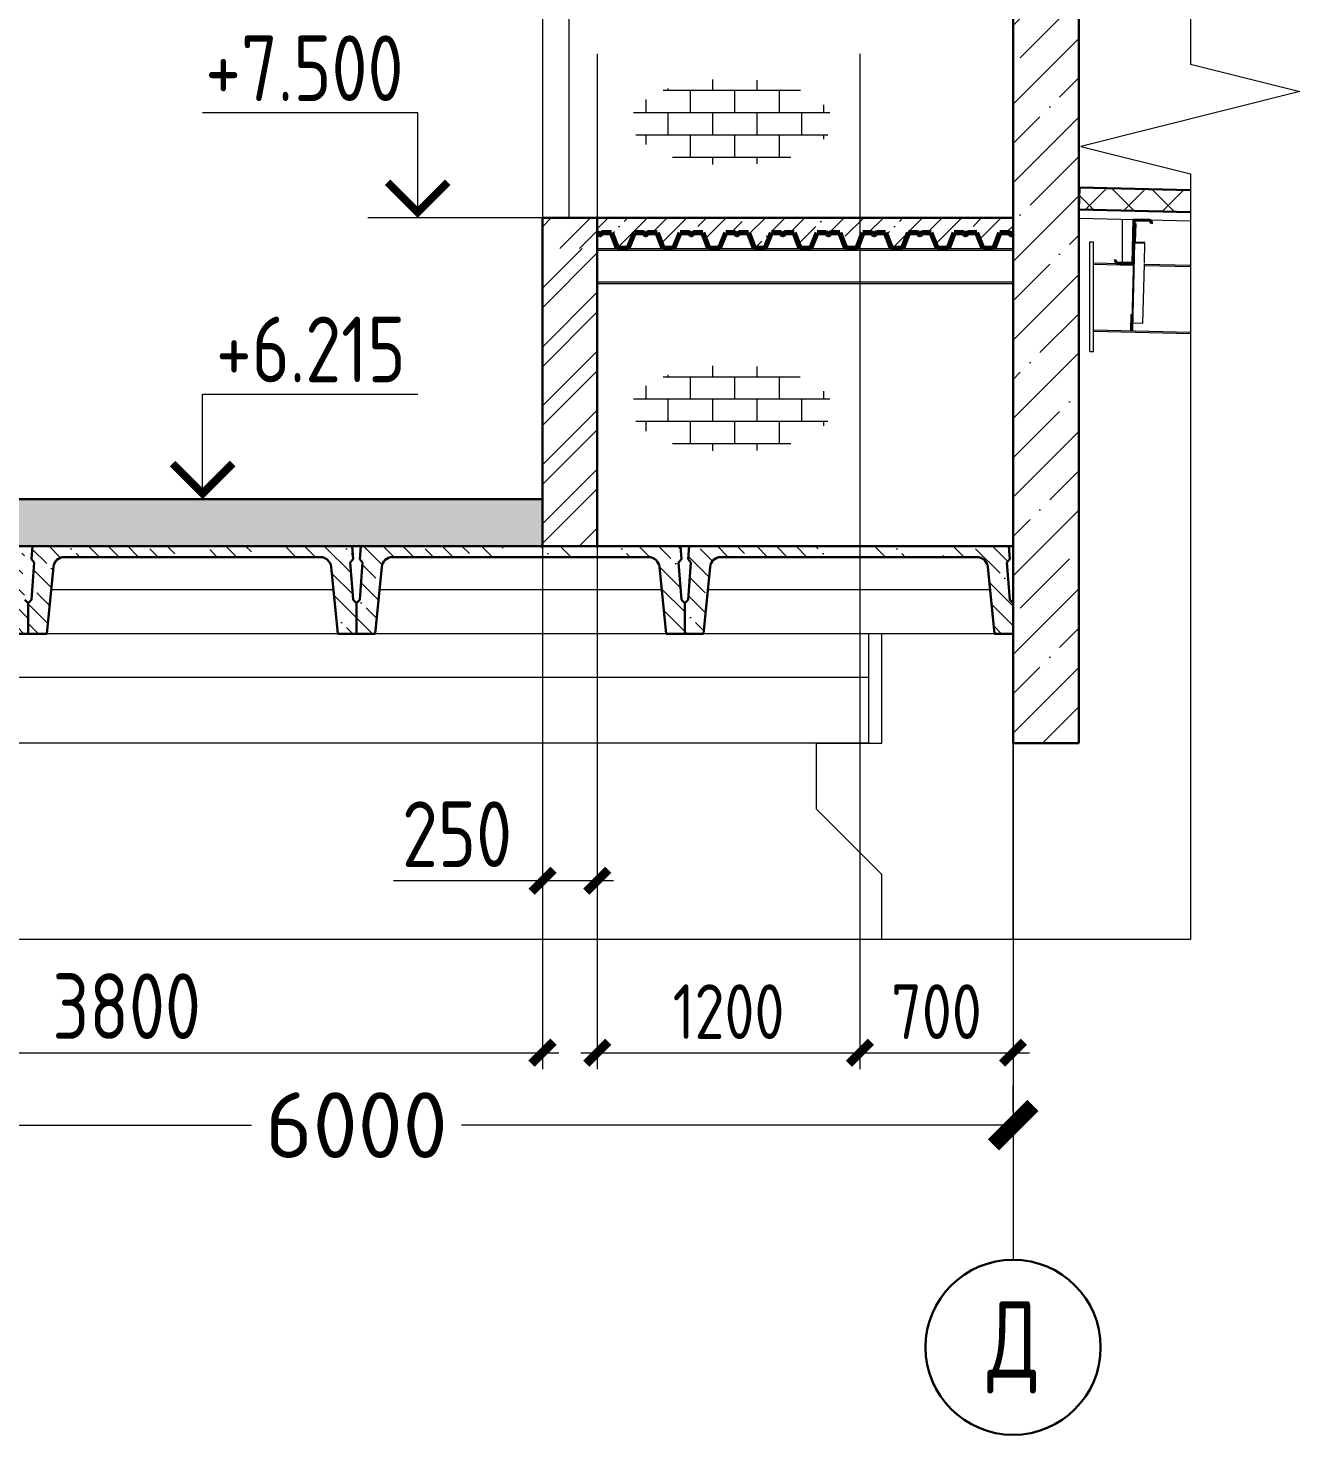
# Model space of a CAD drawing. Extents: x -965262 to 1142518, y -357520 to 71675.
# Drawn here: x 921910 to 927720, y -209621 to -203194 of the extents above; entities that cross this region are included whole.
import ezdxf

# ---------------------------------------------------------------- set-up
doc = ezdxf.new("R2010")
doc.units = 0
doc.header["$LTSCALE"] = 10
doc.linetypes.add('DOTE', pattern=[2.42, 2, -0.2, 0.02, -0.2])
doc.layers.get('0').update_dxf_attribs({"linetype": 'CONTINUOUS', "lineweight": 30})
doc.layers.get('Defpoints').update_dxf_attribs({"linetype": 'CONTINUOUS'})
doc.layers.add('DOTE', color=7, linetype='DOTE', lineweight=9)
doc.styles.add('GOST 2.304', font='isocpeur.ttf', dxfattribs={"width": 0.75, "height": 250})
doc.styles.get("Standard").update_dxf_attribs({"font": 'isocpeur.ttf', "height": 300})
doc.styles.add('ГОСТ 2м', font='isocpeur.ttf', dxfattribs={"width": 0.8, "height": 250})
doc.dimstyles.get("Standard").update_dxf_attribs({"dimscale": 100, "dimtxt": 300, "dimasz": 1.8, "dimexe": 1.8, "dimexo": 0.625, "dimgap": 0.9, "dimtad": 0, "dimdec": 0, "dimzin": 0, "dimdsep": 46, "dimtxsty": 'Standard', "dimblk": 'ARCHTICK', "dimcen": 0.9, "dimclrd": 256, "dimclre": 256, "dimclrt": 256, "dimadec": 0, "dimazin": 0, "dimtfac": 1, "dimtdec": 0, "dimtofl": 0, "dimtmove": 0, "dimatfit": 3, "dimfxl": 1, "dimtolj": 1, "dimtzin": 0, "dimlwd": 15, "dimlwe": 15, "dimarcsym": 0})
doc.dimstyles.new('ГОСТ 2м', dxfattribs={"dimtxt": 250, "dimasz": 100, "dimexe": 75, "dimexo": 150, "dimgap": 62.5, "dimtad": 1, "dimdec": 0, "dimtxsty": 'ГОСТ 2м', "dimblk": 'ARCHTICK', "dimcen": 150, "dimdle": 75, "dimclrd": 256, "dimclre": 256, "dimclrt": 256, "dimadec": 0, "dimazin": 0, "dimtfac": 1, "dimtdec": 0, "dimtmove": 0, "dimatfit": 3, "dimldrblk": 'OBLIQUE', "dimfxl": 1, "dimlwd": 15, "dimlwe": 15, "dimarcsym": 0})

# ---------------------------------------------------------------- blocks, each defined once
blk = doc.blocks.new('y')
at = {"lineweight": 15}
h = blk.add_hatch(dxfattribs=at)
h.set_pattern_fill('ANSI35', color=256, scale=20, angle=90, style=0)
h.set_pattern_definition([(135, (-71939.62, 175751.51), (-89.80256, -89.80256), []), (135, (-71939.62, 175841.31), (-89.80256, -89.80256), [158.75, -31.75, 0, -31.75])])
edge = h.paths.add_edge_path()
edge.add_ellipse((16945.9, 173767.8), major_axis=(35.4, 35.4), ratio=1, start_angle=45, end_angle=129.28941)
edge.add_line((16896.2, 173772.8), (16865.7, 173467.8))
edge.add_line((16865.7, 173467.8), (16780.7, 173467.8))
edge.add_line((16780.7, 173467.8), (16780.7, 173607.8))
edge.add_line((16780.7, 173607.8), (16795.8, 173622.8))
edge.add_line((16795.8, 173622.8), (16808.9, 173792.8))
edge.add_line((16808.9, 173792.8), (16796.1, 173807.8))
edge.add_line((16796.1, 173807.8), (16800.7, 173867.8))
edge.add_line((16800.7, 173867.8), (18260.7, 173867.8))
edge.add_line((18260.7, 173867.8), (18265.3, 173807.8))
edge.add_line((18265.3, 173807.8), (18252.4, 173792.8))
edge.add_line((18252.4, 173792.8), (18265.5, 173622.8))
edge.add_line((18265.5, 173622.8), (18280.7, 173607.8))
edge.add_line((18280.7, 173607.8), (18280.7, 173467.8))
edge.add_line((18280.7, 173467.8), (18195.7, 173467.8))
edge.add_line((18195.7, 173467.8), (18165.2, 173772.8))
edge.add_ellipse((18115.4, 173767.8), major_axis=(-35.4, 35.4), ratio=1, start_angle=230.71059, end_angle=315)
edge.add_line((18115.4, 173817.8), (16945.9, 173817.8))
h.paths.add_polyline_path([(17610.7, 173817.8), (17450.7, 173817.8), (17450.7, 173867.8), (17610.7, 173867.8)], flags=17)
h.paths.add_polyline_path([(17960.7, 173817.8), (17800.7, 173817.8), (17800.7, 173867.8), (17960.7, 173867.8)], flags=17)
for p, q in [((16800.7, 173867.8), (16796.1, 173807.8)), ((18260.7, 173867.8), (16800.7, 173867.8)), ((18260.7, 173867.8), (18265.3, 173807.8)), ((16808.9, 173792.8), (16796.1, 173807.8)), ((18115.4, 173817.8), (16945.9, 173817.8)), ((18252.4, 173792.8), (18265.3, 173807.8)), ((16808.9, 173792.8), (16795.8, 173622.8)), ((16896.2, 173772.8), (16865.7, 173467.8)), ((18165.2, 173772.8), (18195.7, 173467.8)), ((18252.4, 173792.8), (18265.5, 173622.8)), ((16780.7, 173607.8), (16795.8, 173622.8)), ((16780.7, 173607.8), (16780.7, 173467.8)), ((18280.7, 173607.8), (18265.5, 173622.8)), ((18280.7, 173607.8), (18280.7, 173467.8)), ((18280.7, 173607.8), (18280.7, 173467.8)), ((16780.7, 173467.8), (16865.7, 173467.8)), ((18280.7, 173467.8), (18195.7, 173467.8))]:
    blk.add_line(p, q)
for p, q in [((18175.7, 173667.8), (16885.7, 173667.8)), ((18195.7, 173467.8), (16865.7, 173467.8))]:
    blk.add_line(p, q, dxfattribs=at)
for centre, start, end in [((16945.9, 173767.8), 90, 174.28941), ((18115.4, 173767.8), 5.71059, 90)]:
    blk.add_arc(centre, 50, start, end)
blk = doc.blocks.new('_ArchTick')
at = {"color": 0, "linetype": 'ByBlock', "lineweight": 0, "const_width": 0.4}
blk.add_lwpolyline([(-0.5, -0.5), (0.5, 0.5)], dxfattribs=at)
blk = doc.blocks.new('*D2218')
at = {"lineweight": 15, "transparency": 16777216}
for p, q in [((920410.2, -208143.4), (920410.2, -208025.9)), ((926410.2, -208143.4), (926410.2, -208025.9)), ((920410.2, -208205.9), (922930.2, -208205.9)), ((926410.2, -208205.9), (923890.2, -208205.9))]:
    blk.add_line(p, q, dxfattribs=at)
at = {"layer": 'Defpoints', "color": 0, "lineweight": 15, "transparency": 16777216}
for p in [(920410.2, -208205.9, 1451.3), (926410.2, -208205.9), (926410.2, -208205.9)]:
    blk.add_point(p, dxfattribs=at)
at = {"lineweight": 15, "transparency": 16777216, "xscale": 180, "yscale": 180, "zscale": 180, "rotation": 180}
blk.add_blockref('_ArchTick', (920410.2, -208205.9), dxfattribs=at)
at = {"lineweight": 15, "transparency": 16777216, "xscale": 180, "yscale": 180, "zscale": 180}
blk.add_blockref('_ArchTick', (926410.2, -208205.9), dxfattribs=at)
at = {"lineweight": 15, "transparency": 16777216, "insert": (923410.2, -208205.9), "char_height": 300, "attachment_point": 5}
blk.add_mtext('\\A1;6000', dxfattribs=at)
blk = doc.blocks.new('*D2231')
at = {"lineweight": 15, "transparency": 16777216}
for p, q in [((920460.2, -204595.9), (920460.2, -207950)), ((924260.2, -205495.9), (924260.2, -207950)), ((920385.2, -207875), (924335.2, -207875))]:
    blk.add_line(p, q, dxfattribs=at)
at = {"layer": 'Defpoints', "color": 0, "lineweight": 15, "transparency": 16777216}
for p in [(920460.2, -204445.9), (924260.2, -205345.9), (924260.2, -207875)]:
    blk.add_point(p, dxfattribs=at)
at = {"lineweight": 15, "transparency": 16777216, "xscale": 100, "yscale": 100, "zscale": 100, "rotation": 180}
blk.add_blockref('_ArchTick', (920460.2, -207875), dxfattribs=at)
at = {"lineweight": 15, "transparency": 16777216, "xscale": 100, "yscale": 100, "zscale": 100}
blk.add_blockref('_ArchTick', (924260.2, -207875), dxfattribs=at)
at = {"lineweight": 15, "transparency": 16777216, "insert": (922360.2, -207662.5), "char_height": 250, "attachment_point": 5, "style": 'ГОСТ 2м'}
blk.add_mtext('{\\H1.2x;3800}', dxfattribs=at)
blk = doc.blocks.new('_Oblique')
at = {"color": 0, "linetype": 'ByBlock', "lineweight": -2}
blk.add_line((-0.5, -0.5), (0.5, 0.5), dxfattribs=at)
blk = doc.blocks.new('*D2232')
at = {"lineweight": 15, "transparency": 16777216}
for p, q in [((924260.2, -205710.9), (924260.2, -207164.2)), ((924510.2, -205710.9), (924510.2, -207164.2)), ((924260.2, -207089.2), (923579.2, -207089.2)), ((924585.2, -207089.2), (924260.2, -207089.2))]:
    blk.add_line(p, q, dxfattribs=at)
at = {"layer": 'Defpoints', "color": 0, "lineweight": 15, "transparency": 16777216}
for p in [(924260.2, -205560.9), (924510.2, -205560.9), (924260.2, -207089.2)]:
    blk.add_point(p, dxfattribs=at)
at = {"lineweight": 15, "transparency": 16777216, "xscale": 100, "yscale": 100, "zscale": 100, "rotation": 180}
blk.add_blockref('_ArchTick', (924260.2, -207089.2), dxfattribs=at)
at = {"lineweight": 15, "transparency": 16777216, "xscale": 100, "yscale": 100, "zscale": 100}
blk.add_blockref('_ArchTick', (924510.2, -207089.2), dxfattribs=at)
at = {"lineweight": 15, "transparency": 16777216, "insert": (923869.7, -206876.7), "char_height": 250, "attachment_point": 5, "style": 'ГОСТ 2м'}
blk.add_mtext('{\\H1.2x;250}', dxfattribs=at)
blk = doc.blocks.new('*D2235')
at = {"lineweight": 15, "transparency": 16777216}
for p, q in [((924510.2, -203310.9), (924510.2, -207950)), ((925710.2, -203310.9), (925710.2, -207950)), ((924435.2, -207875), (925785.2, -207875))]:
    blk.add_line(p, q, dxfattribs=at)
at = {"layer": 'Defpoints', "color": 0, "lineweight": 15, "transparency": 16777216}
for p in [(924510.2, -203160.9), (925710.2, -203160.9), (925710.2, -207875)]:
    blk.add_point(p, dxfattribs=at)
at = {"lineweight": 15, "transparency": 16777216, "xscale": 100, "yscale": 100, "zscale": 100, "rotation": 180}
blk.add_blockref('_ArchTick', (924510.2, -207875), dxfattribs=at)
at = {"lineweight": 15, "transparency": 16777216, "xscale": 100, "yscale": 100, "zscale": 100}
blk.add_blockref('_ArchTick', (925710.2, -207875), dxfattribs=at)
at = {"lineweight": 15, "transparency": 16777216, "insert": (925110.2, -207687.5), "char_height": 250, "attachment_point": 5, "style": 'ГОСТ 2м'}
blk.add_mtext('1200', dxfattribs=at)
blk = doc.blocks.new('*D2236')
at = {"lineweight": 15, "transparency": 16777216}
for p, q in [((925710.2, -203310.9), (925710.2, -207950)), ((926410.2, -203310.9), (926410.2, -207950)), ((925635.2, -207875), (926485.2, -207875))]:
    blk.add_line(p, q, dxfattribs=at)
at = {"layer": 'Defpoints', "color": 0, "lineweight": 15, "transparency": 16777216}
for p in [(925710.2, -203160.9), (926410.2, -203160.9), (926410.2, -207875)]:
    blk.add_point(p, dxfattribs=at)
at = {"lineweight": 15, "transparency": 16777216, "xscale": 100, "yscale": 100, "zscale": 100, "rotation": 180}
blk.add_blockref('_ArchTick', (925710.2, -207875), dxfattribs=at)
at = {"lineweight": 15, "transparency": 16777216, "xscale": 100, "yscale": 100, "zscale": 100}
blk.add_blockref('_ArchTick', (926410.2, -207875), dxfattribs=at)
at = {"lineweight": 15, "transparency": 16777216, "insert": (926060.2, -207687.5), "char_height": 250, "attachment_point": 5, "style": 'ГОСТ 2м'}
blk.add_mtext('700', dxfattribs=at)

msp = doc.modelspace()

# ---------------------------------------------------------------- hatches: boundary and pattern name
at = {"lineweight": 15}
h = msp.add_hatch(dxfattribs=at)
h.set_pattern_fill('ANSI35', scale=40)
h.set_pattern_definition([(45, (926577.33, -203014.97), (-179.605, 179.605), []), (45, (926756.94, -203014.97), (-179.605, 179.605), [317.5, -63.5, 0, -63.5])])
h.paths.add_polyline_path([(926710.2, -201640.9), (926410.2, -201640.9), (926410.2, -204660.9), (926710.2, -204660.9)])
h.paths.add_polyline_path([(926410.2, -199860.9), (926710.2, -199860.9, 0.333333)])
h.paths.add_polyline_path([(926410.2, -199860.9), (926710.2, -199860.9, 0.333333)])
h.paths.add_polyline_path([(926410.2, -201640.9), (926710.2, -201640.9), (926710.2, -199860.9), (926410.2, -199860.9)])
h.paths.add_polyline_path([(926410.2, -206460.9), (926710.2, -206460.9), (926710.2, -204660.9), (926410.2, -204660.9)])
h = msp.add_hatch(dxfattribs=at)
h.set_pattern_fill('ANSI32', color=1, scale=20)
h.set_pattern_definition([(45, (924440.94, -204100.12), (-134.704, 134.704), []), (45, (924530.74, -204100.12), (-134.704, 134.704), [])])
h.paths.add_polyline_path([(924510.2, -204060.9), (924380.2, -204060.9), (924380.2, -204200.9), (924510.2, -204200.9)])
h.paths.add_polyline_path([(924380.2, -203160.9), (924260.2, -203160.9), (924260.2, -204060.9), (924380.2, -204060.9)], flags=17)
h.paths.add_polyline_path([(924380.2, -200810.9), (924260.2, -200810.9), (924260.2, -201860.9), (924380.2, -201860.9)])
h.paths.add_polyline_path([(924380.2, -203160.9), (924260.2, -203160.9), (924260.2, -204200.9), (924380.2, -204200.9)])
h = msp.add_hatch(dxfattribs=at)
h.set_pattern_fill('AR-B816', color=1, scale=0.5)
h.set_pattern_definition([(0, (921989.93, -204697.19), (0, 101.6), []), (90, (921989.93, -204697.19), (-101.6, 101.6), [101.6, -101.6])])
edge = h.paths.add_edge_path()
edge.add_ellipse((925124.8, -203622.6), major_axis=(-459.1, 0), ratio=0.431392, start_angle=0, end_angle=360)
h = msp.add_hatch(dxfattribs=at)
h.set_pattern_fill('ANSI37', scale=40)
h.set_pattern_definition([(45, (885629.51, -374628.64), (-89.80256, 89.80256), []), (135, (885629.51, -374628.64), (-89.80256, -89.80256), [])])
h.paths.add_polyline_path([(926713.7, -203921.8), (926711.2, -204021.8), (927220.5, -204034.5), (927220.5, -203934.5)])
h = msp.add_hatch(dxfattribs=at)
h.set_pattern_fill('ANSI35', color=256, scale=20)
h.set_pattern_definition([(45, (511878.28, -222329.96), (-89.80256, 89.80256), []), (45, (511968.08, -222329.96), (-89.80256, 89.80256), [158.75, -31.75, 0, -31.75])])
h.paths.add_polyline_path([(926410.2, -204060.9), (924510.2, -204060.9), (924510.2, -204129.6), (924513.1, -204129.6, -0.216364), (924516.4, -204131.1), (924517.5, -204134.4, 0.538865), (924528.7, -204134.4), (924529.8, -204131.1, -0.216364), (924533.1, -204129.6), (924574.9, -204129.6), (924603, -204200.9), (924652, -204200.9), (924680.1, -204129.6), (924721.8, -204129.6, -0.216364), (924725.2, -204131.1), (924726.3, -204134.4, 0.538865), (924737.4, -204134.4), (924738.5, -204131.1, -0.216364), (924741.9, -204129.6), (924783.6, -204129.6), (924811.7, -204200.9), (924860.7, -204200.9), (924888.8, -204129.6), (924930.6, -204129.6, -0.216364), (924933.9, -204131.1), (924935, -204134.4, 0.538865), (924946.2, -204134.4), (924947.2, -204131.1, -0.216364), (924950.6, -204129.6), (924992.3, -204129.6), (925020.5, -204200.9), (925069.4, -204200.9), (925097.6, -204129.6), (925139.3, -204129.6, -0.216364), (925142.7, -204131.1), (925143.7, -204134.4, 0.538865), (925154.9, -204134.4), (925156, -204131.1, -0.216364), (925159.3, -204129.6), (925201.1, -204129.6), (925229.2, -204200.9), (925278.2, -204200.9), (925306.3, -204129.6), (925348, -204129.6, -0.216364), (925351.4, -204131.1), (925352.5, -204134.4, 0.538865), (925363.6, -204134.4), (925364.7, -204131.1, -0.216364), (925368.1, -204129.6), (925409.8, -204129.6), (925437.9, -204200.9), (925486.9, -204200.9), (925515, -204129.6), (925556.8, -204129.6, -0.216364), (925560.1, -204131.1), (925561.2, -204134.4, 0.538865), (925572.4, -204134.4), (925573.5, -204131.1, -0.216364), (925576.8, -204129.6), (925618.6, -204129.6), (925646.7, -204200.9), (925695.7, -204200.9), (925723.8, -204129.6), (925765.5, -204129.6, -0.216364), (925768.9, -204131.1), (925770, -204134.4, 0.538865), (925781.1, -204134.4), (925782.2, -204131.1, -0.216364), (925785.6, -204129.6), (925827.3, -204129.6), (925855.4, -204200.9), (925904.4, -204200.9), (925932.5, -204129.6), (925974.3, -204129.6, -0.216364), (925977.6, -204131.1), (925978.7, -204134.4, 0.538865), (925989.9, -204134.4), (925990.9, -204131.1, -0.216364), (925994.3, -204129.6), (926036, -204129.6), (926064.2, -204200.9), (926113.1, -204200.9), (926141.3, -204129.6), (926183, -204129.6, -0.216364), (926186.4, -204131.1), (926187.4, -204134.4, 0.538865), (926198.6, -204134.4), (926199.7, -204131.1, -0.216364), (926203, -204129.6), (926244.8, -204129.6), (926272.9, -204200.9), (926321.9, -204200.9), (926350, -204129.6), (926391.7, -204129.6, -0.216364), (926395.1, -204131.1), (926396.2, -204134.4, 0.538865), (926407.3, -204134.4), (926408.4, -204131.1, -0.121852), (926410.2, -204129.9)])
h = msp.add_hatch(dxfattribs=at)
h.set_pattern_fill('ANSI32', color=1, scale=20)
h.set_pattern_definition([(45, (924354.65, -204286.95), (-134.704, 134.704), []), (45, (924444.45, -204286.95), (-134.704, 134.704), [])])
h.paths.add_polyline_path([(924510.2, -204200.9), (924260.2, -204200.9), (924260.2, -204370.9), (924510.2, -204370.9)])
h.paths.add_polyline_path([(924510.2, -204370.9), (924260.2, -204370.9), (924260.2, -205560.9), (924510.2, -205560.9)])
h = msp.add_hatch(dxfattribs=at)
h.set_pattern_fill('AR-B816', color=1, scale=0.5)
h.set_pattern_definition([(0, (921989.93, -206005.85), (0, 101.6), []), (90, (921989.93, -206005.85), (-101.6, 101.6), [101.6, -101.6])])
edge = h.paths.add_edge_path()
edge.add_ellipse((925124.8, -204931.3), major_axis=(-459.1, 0), ratio=0.431392, start_angle=0, end_angle=360)
h = msp.add_hatch(dxfattribs=at)
h.set_pattern_fill('ANSI35', scale=40, angle=90)
h.set_pattern_definition([(135, (908554.22, -205438.88), (-179.605, -179.605), []), (135, (908554.22, -205259.28), (-179.605, -179.605), [317.5, -63.5, 0, -63.5])])
h.paths.add_polyline_path([(908630.2, -205345.9), (908510.2, -205345.9), (908510.2, -205560.9), (908630.2, -205560.9)])
h.paths.add_polyline_path([(912620.2, -205345.9), (912500.2, -205345.9), (912500.2, -205560.9), (912620.2, -205560.9)])
h.paths.add_polyline_path([(926410.2, -205345.9), (924380.2, -205345.9), (924380.2, -205560.9), (926410.2, -205560.9)], flags=17)
h.paths.add_polyline_path([(924380.2, -205345.9), (924260.2, -205345.9), (924260.2, -205560.9), (924380.2, -205560.9)], flags=16)
h.paths.add_polyline_path([(902410.2, -205345.9), (902410.2, -205560.9), (926410.2, -205560.9), (926410.2, -205345.9)])
at = {"lineweight": 0}
h = msp.add_hatch(dxfattribs=at)
h.set_pattern_fill('ANSI35', scale=20, angle=90, style=0)
h.set_pattern_definition([(135, (903629.51, -379428.64), (-89.80256, -89.80256), []), (135, (903629.51, -379338.84), (-89.80256, -89.80256), [158.75, -31.75, 0, -31.75])])
edge = h.paths.add_edge_path()
edge.add_ellipse((920575.4, -205660.9), major_axis=(35.4, 35.4), ratio=1, start_angle=45, end_angle=129.28941)
edge.add_line((920525.7, -205655.9), (920495.2, -205960.9))
edge.add_line((920495.2, -205960.9), (920410.2, -205960.9))
edge.add_line((920410.2, -205960.9), (920410.2, -205820.9))
edge.add_line((920410.2, -205820.9), (920425.3, -205805.9))
edge.add_line((920425.3, -205805.9), (920438.4, -205635.9))
edge.add_line((920438.4, -205635.9), (920425.6, -205620.9))
edge.add_line((920425.6, -205620.9), (920430.2, -205560.9))
edge.add_line((920430.2, -205560.9), (921890.2, -205560.9))
edge.add_line((921890.2, -205560.9), (921894.8, -205620.9))
edge.add_line((921894.8, -205620.9), (921881.9, -205635.9))
edge.add_line((921881.9, -205635.9), (921895, -205805.9))
edge.add_line((921895, -205805.9), (921910.2, -205820.9))
edge.add_line((921910.2, -205820.9), (921910.2, -205960.9))
edge.add_line((921910.2, -205960.9), (921825.2, -205960.9))
edge.add_line((921825.2, -205960.9), (921794.7, -205655.9))
edge.add_ellipse((921744.9, -205660.9), major_axis=(-35.4, 35.4), ratio=1, start_angle=230.71059, end_angle=315)
edge.add_line((921744.9, -205610.9), (920575.4, -205610.9))

# ---------------------------------------------------------------- linework, layer by layer
at = {"color": 7}
for p, q in [((926410.2, -204660.9, 9801.8), (926410.2, -199860.9, 9801.8)), ((926710.2, -204660.9, 9801.8), (926710.2, -199860.9, 9801.8)), ((926713.7, -203921.8, 9801.8), (926711.2, -204021.8, 9801.8)), ((926713.7, -203921.8, 9801.8), (927220.5, -203934.5, 9801.8)), ((924510.2, -204060.9, 9801.8), (926410.2, -204060.9, 9801.8)), ((926711.2, -204021.8, 9801.8), (927220.5, -204034.5, 9801.8)), ((926955.2, -204265.9, 9801.8), (926960.1, -204068, 9801.8)), ((926960.1, -204068, 9801.8), (927036.2, -204069.9, 9801.8)), ((926965.1, -204073.2, 9801.8), (926960.1, -204271.1, 9801.8)), ((927033.7, -204074.9, 9801.8), (926965.1, -204073.2, 9801.8)), ((927043.3, -204087, 9801.8), (927033.7, -204074.9, 9801.8)), ((927036.2, -204069.9, 9801.8), (927047.3, -204083.8, 9801.8)), ((927047.3, -204083.8, 9801.8), (927043.3, -204087, 9801.8)), ((926873, -204255.3, 9801.8), (926876.9, -204252.1, 9801.8)), ((926884, -204269.2, 9801.8), (926873, -204255.3, 9801.8)), ((926876.9, -204252.1, 9801.8), (926886.5, -204264.2, 9801.8)), ((926960.1, -204271.1, 9801.8), (926884, -204269.2, 9801.8)), ((926886.5, -204264.2, 9801.8), (926955.2, -204265.9, 9801.8)), ((926410.2, -206460.9, 9801.8), (926410.2, -204660.9, 9801.8)), ((926710.2, -206460.9, 9801.8), (926710.2, -204660.9, 9801.8)), ((912620.2, -205345.9, 9801.8), (924260.2, -205345.9, 9801.8)), ((902410.2, -205560.9, 9801.8), (926410.2, -205560.9, 9801.8)), ((921910.2, -205820.9, 9801.8), (921895, -205805.9, 9801.8)), ((921910.2, -205820.9, 9801.8), (921910.2, -205960.9, 9801.8)), ((921910.2, -205820.9, 9801.8), (921910.2, -205960.9, 9801.8)), ((921910.2, -205960.9, 9801.8), (921825.2, -205960.9, 9801.8)), ((926410.2, -206460.9, 9801.8), (926710.2, -206460.9, 9801.8))]:
    msp.add_line(p, q, dxfattribs=at)
at = {"color": 7, "lineweight": 15}
for p, q in [((926410.2, -207358.1, 9801.8), (926410.2, -201160.9, 9801.8)), ((926711.2, -204021.8, 9801.8), (926710.2, -204061.8, 9801.8)), ((926710.2, -204061.8, 9801.8), (927220.5, -204074.5, 9801.8)), ((926962.6, -204172.1, 9801.8), (926964.7, -204086.2, 9801.8)), ((926964.7, -204086.2, 9801.8), (926970.7, -204086.3, 9801.8)), ((926970.7, -204086.3, 9801.8), (926968.6, -204172.2, 9801.8)), ((926760.2, -204670.9, 9801.8), (926760.2, -204170.9, 9801.8)), ((926760.2, -204170.9, 9801.8), (926778.2, -204170.9, 9801.8)), ((926778.2, -204670.9, 9801.8), (926778.2, -204170.9, 9801.8)), ((926962.6, -204172.1, 9801.8), (926953.5, -204535.8, 9801.8)), ((926956.6, -204571.1, 9801.8), (926966.5, -204174.8, 9801.8)), ((926968.6, -204172.2, 9801.8), (926962.6, -204172.1, 9801.8)), ((926966.5, -204174.8, 9801.8), (926968.5, -204174.9, 9801.8)), ((926968.5, -204174.9, 9801.8), (927012.5, -204176, 9801.8)), ((927012.6, -204173.3, 9801.8), (926968.6, -204172.2, 9801.8)), ((927010.2, -204267.3, 9801.8), (927012.6, -204173.3, 9801.8)), ((924510.2, -204200.9, 9801.8), (926410.2, -204200.9, 9801.8)), ((924510.2, -204208.9, 9801.8), (926410.2, -204208.9, 9801.8)), ((926961.8, -204205.1, 9801.8), (926965.8, -204205.2, 9801.8)), ((926778.2, -204272.6, 9801.8), (926778.3, -204266.6, 9801.8)), ((926778.2, -204272.6, 9801.8), (926960, -204277.1, 9801.8)), ((926778.3, -204266.6, 9801.8), (926960.1, -204271.1, 9801.8)), ((927003.4, -204541.9, 9801.8), (927010.1, -204272.3, 9801.8)), ((927010, -204278.3, 9801.8), (927220.4, -204283.6, 9801.8)), ((927010.1, -204272.3, 9801.8), (927220.4, -204277.6, 9801.8)), ((924510.2, -204352.9, 9801.8), (926410.2, -204352.9, 9801.8)), ((924510.2, -204360.9, 9801.8), (926410.2, -204360.9, 9801.8)), ((926948.5, -204576.9, 9801.8), (926950.4, -204501.9, 9801.8)), ((926950.4, -204501.9, 9801.8), (926954.4, -204502, 9801.8)), ((926778.2, -204572.6, 9801.8), (926778.3, -204572.7, 9801.8)), ((926778.3, -204572.7, 9801.8), (926778.2, -204578.7, 9801.8)), ((926778.2, -204578.7, 9801.8), (927220.4, -204589.7, 9801.8)), ((926778.3, -204572.7, 9801.8), (927220.4, -204583.7, 9801.8)), ((926952.5, -204577, 9801.8), (926953.5, -204535.8, 9801.8)), ((926952.6, -204571, 9801.8), (926956.6, -204571.1, 9801.8)), ((926957.4, -204540.7, 9801.8), (927003.4, -204541.9, 9801.8)), ((926760.2, -204670.9, 9801.8), (926778.2, -204670.9, 9801.8)), ((925750.2, -205960.9, 9801.8), (920770.2, -205960.9, 9801.8)), ((925750.2, -205960.9, 9801.8), (925750.2, -206160.9, 9801.8)), ((925810.2, -206460.9, 9801.8), (925810.2, -205960.9, 9801.8)), ((925750.2, -206160.9, 9801.8), (920770.2, -206160.9, 9801.8)), ((925750.2, -206160.9, 9801.8), (925750.2, -206460.9, 9801.8)), ((925750.2, -206460.9, 9801.8), (920770.2, -206460.9, 9801.8)), ((925510.2, -206460.9, 9801.8), (925510.2, -206760.9, 9801.8)), ((925510.2, -206460.9, 9801.8), (925510.2, -206745.3, 9801.8)), ((925510.2, -206460.9, 9801.8), (925810.2, -206460.9, 9801.8)), ((925810.2, -207060.9, 9801.8), (925510.2, -206760.9, 9801.8)), ((925810.2, -207358.1, 9801.8), (925810.2, -207060.9, 9801.8))]:
    msp.add_line(p, q, dxfattribs=at)
at = {"color": 1, "lineweight": 15}
for p, q in [((924260.2, -201860.9, 9801.8), (924260.2, -204060.9, 9801.8)), ((924380.2, -201860.9, 9801.8), (924380.2, -204060.9, 9801.8))]:
    msp.add_line(p, q, dxfattribs=at)
at = {"lineweight": 15, "ltscale": 100}
for p, q in [((923690.1, -203580.9, 9801.8), (922707.4, -203580.9, 9801.8)), ((923690.1, -204060.9, 9801.8), (923690.1, -203580.9, 9801.8)), ((924260.2, -204060.9, 9801.8), (923462.2, -204060.9, 9801.8)), ((922707.4, -205345.9, 9801.8), (922707.4, -204865.9, 9801.8)), ((922707.4, -204865.9, 9801.8), (923690.1, -204865.9, 9801.8))]:
    msp.add_line(p, q, dxfattribs=at)
at = {"color": 1}
for p, q in [((924260.2, -205560.9, 9801.8), (924260.2, -204060.9, 9801.8)), ((924510.2, -204060.9, 9801.8), (924260.2, -204060.9, 9801.8)), ((924510.2, -205560.9, 9801.8), (924510.2, -204060.9, 9801.8)), ((924510.2, -205560.9, 9801.8), (924260.2, -205560.9, 9801.8)), ((924510.2, -205560.9, 9801.8), (924260.2, -205560.9, 9801.8))]:
    msp.add_line(p, q, dxfattribs=at)
at = {"color": 7, "lineweight": 70}
for p, q in [((924513.1, -204129.6, 9801.8), (924510.2, -204129.6, 9801.8)), ((924574.9, -204129.6, 9801.8), (924533.1, -204129.6, 9801.8)), ((924603, -204200.9, 9801.8), (924574.9, -204129.6, 9801.8)), ((924652, -204200.9, 9801.8), (924680.1, -204129.6, 9801.8)), ((924721.8, -204129.6, 9801.8), (924680.1, -204129.6, 9801.8)), ((924783.6, -204129.6, 9801.8), (924741.9, -204129.6, 9801.8)), ((924811.7, -204200.9, 9801.8), (924783.6, -204129.6, 9801.8)), ((924860.7, -204200.9, 9801.8), (924888.8, -204129.6, 9801.8)), ((924930.6, -204129.6, 9801.8), (924888.8, -204129.6, 9801.8)), ((924992.3, -204129.6, 9801.8), (924950.6, -204129.6, 9801.8)), ((925020.5, -204200.9, 9801.8), (924992.3, -204129.6, 9801.8)), ((925069.4, -204200.9, 9801.8), (925097.6, -204129.6, 9801.8)), ((925139.3, -204129.6, 9801.8), (925097.6, -204129.6, 9801.8)), ((925201.1, -204129.6, 9801.8), (925159.3, -204129.6, 9801.8)), ((925229.2, -204200.9, 9801.8), (925201.1, -204129.6, 9801.8)), ((925278.2, -204200.9, 9801.8), (925306.3, -204129.6, 9801.8)), ((925348, -204129.6, 9801.8), (925306.3, -204129.6, 9801.8)), ((925409.8, -204129.6, 9801.8), (925368.1, -204129.6, 9801.8)), ((925437.9, -204200.9, 9801.8), (925409.8, -204129.6, 9801.8)), ((925486.9, -204200.9, 9801.8), (925515, -204129.6, 9801.8)), ((925556.8, -204129.6, 9801.8), (925515, -204129.6, 9801.8)), ((925618.6, -204129.6, 9801.8), (925576.8, -204129.6, 9801.8)), ((925646.7, -204200.9, 9801.8), (925618.6, -204129.6, 9801.8)), ((925695.7, -204200.9, 9801.8), (925723.8, -204129.6, 9801.8)), ((925765.5, -204129.6, 9801.8), (925723.8, -204129.6, 9801.8)), ((925827.3, -204129.6, 9801.8), (925785.6, -204129.6, 9801.8)), ((925855.4, -204200.9, 9801.8), (925827.3, -204129.6, 9801.8)), ((925904.4, -204200.9, 9801.8), (925932.5, -204129.6, 9801.8)), ((925974.3, -204129.6, 9801.8), (925932.5, -204129.6, 9801.8)), ((926036, -204129.6, 9801.8), (925994.3, -204129.6, 9801.8)), ((926064.2, -204200.9, 9801.8), (926036, -204129.6, 9801.8)), ((926113.1, -204200.9, 9801.8), (926141.3, -204129.6, 9801.8)), ((926183, -204129.6, 9801.8), (926141.3, -204129.6, 9801.8)), ((926244.8, -204129.6, 9801.8), (926203, -204129.6, 9801.8)), ((926272.9, -204200.9, 9801.8), (926244.8, -204129.6, 9801.8)), ((926321.9, -204200.9, 9801.8), (926350, -204129.6, 9801.8)), ((926391.7, -204129.6, 9801.8), (926350, -204129.6, 9801.8)), ((924517.5, -204134.4, 9801.8), (924516.4, -204131.1, 9801.8)), ((924528.7, -204134.4, 9801.8), (924529.8, -204131.1, 9801.8)), ((924726.3, -204134.4, 9801.8), (924725.2, -204131.1, 9801.8)), ((924737.4, -204134.4, 9801.8), (924738.5, -204131.1, 9801.8)), ((924935, -204134.4, 9801.8), (924933.9, -204131.1, 9801.8)), ((924946.2, -204134.4, 9801.8), (924947.2, -204131.1, 9801.8)), ((925143.7, -204134.4, 9801.8), (925142.7, -204131.1, 9801.8)), ((925154.9, -204134.4, 9801.8), (925156, -204131.1, 9801.8)), ((925352.5, -204134.4, 9801.8), (925351.4, -204131.1, 9801.8)), ((925363.6, -204134.4, 9801.8), (925364.7, -204131.1, 9801.8)), ((925561.2, -204134.4, 9801.8), (925560.1, -204131.1, 9801.8)), ((925572.4, -204134.4, 9801.8), (925573.5, -204131.1, 9801.8)), ((925770, -204134.4, 9801.8), (925768.9, -204131.1, 9801.8)), ((925781.1, -204134.4, 9801.8), (925782.2, -204131.1, 9801.8)), ((925978.7, -204134.4, 9801.8), (925977.6, -204131.1, 9801.8)), ((925989.9, -204134.4, 9801.8), (925990.9, -204131.1, 9801.8)), ((926187.4, -204134.4, 9801.8), (926186.4, -204131.1, 9801.8)), ((926198.6, -204134.4, 9801.8), (926199.7, -204131.1, 9801.8)), ((926396.2, -204134.4, 9801.8), (926395.1, -204131.1, 9801.8)), ((926407.3, -204134.4, 9801.8), (926408.4, -204131.1, 9801.8)), ((924652, -204200.9, 9801.8), (924603, -204200.9, 9801.8)), ((924860.7, -204200.9, 9801.8), (924811.7, -204200.9, 9801.8)), ((925069.4, -204200.9, 9801.8), (925020.5, -204200.9, 9801.8)), ((925278.2, -204200.9, 9801.8), (925229.2, -204200.9, 9801.8)), ((925486.9, -204200.9, 9801.8), (925437.9, -204200.9, 9801.8)), ((925695.7, -204200.9, 9801.8), (925646.7, -204200.9, 9801.8)), ((925904.4, -204200.9, 9801.8), (925855.4, -204200.9, 9801.8)), ((926113.1, -204200.9, 9801.8), (926064.2, -204200.9, 9801.8)), ((926321.9, -204200.9, 9801.8), (926272.9, -204200.9, 9801.8))]:
    msp.add_line(p, q, dxfattribs=at)
at = {"color": 7, "lineweight": 5}
msp.add_line((926910.2, -204264.8, 9801.8), (926910.2, -204066.8, 9801.8), dxfattribs=at)
at = {"color": 5, "lineweight": 15, "ltscale": 10, "extrusion": (-1.83697e-16, -1, 0)}
msp.add_line((927220.2, -207358.6, 9801.8), (914660.2, -207358.1, 9801.8), dxfattribs=at)
at = {"color": 5, "lineweight": 15, "ltscale": 10, "elevation": 9801.8}
for points in [[(927220.8, -199860.1), (927220.5, -203359.1)], [(927220.5, -203359.1), (927720.5, -203484.1)], [(927720.5, -203484.1), (926720.5, -203734.1)], [(926720.5, -203734.1), (927220.5, -203859.1)], [(927220.5, -203859.1), (927220.2, -207358.1)]]:
    msp.add_lwpolyline(points, dxfattribs=at)
at = {"lineweight": 15, "ltscale": 100, "const_width": 36, "elevation": 10886.9}
for points in [[(923552.8, -203898.1), (923690.1, -204035.4), (923827.4, -203898.1)], [(922844.6, -205183.1), (922707.4, -205320.4), (922570.1, -205183.1)]]:
    msp.add_lwpolyline(points, dxfattribs=at)
at = {"color": 7, "lineweight": 70}
for centre, radius, start, end in [((924513.1, -204134.1, 9801.8), 4.45, 41.16568, 90), ((924533.1, -204134.1, 9801.8), 4.45, 90, 138.83432), ((924721.8, -204134.1, 9801.8), 4.45, 41.16568, 90), ((924741.9, -204134.1, 9801.8), 4.45, 90, 138.83432), ((924930.6, -204134.1, 9801.8), 4.45, 41.16568, 90), ((924950.6, -204134.1, 9801.8), 4.45, 90, 138.83432), ((925139.3, -204134.1, 9801.8), 4.45, 41.16568, 90), ((925159.3, -204134.1, 9801.8), 4.45, 90, 138.83432), ((925348, -204134.1, 9801.8), 4.45, 41.16568, 90), ((925368.1, -204134.1, 9801.8), 4.45, 90, 138.83432), ((925556.8, -204134.1, 9801.8), 4.45, 41.16568, 90), ((925576.8, -204134.1, 9801.8), 4.45, 90, 138.83432), ((925765.5, -204134.1, 9801.8), 4.45, 41.16568, 90), ((925785.6, -204134.1, 9801.8), 4.45, 90, 138.83432), ((925974.3, -204134.1, 9801.8), 4.45, 41.16568, 90), ((925994.3, -204134.1, 9801.8), 4.45, 90, 138.83432), ((926183, -204134.1, 9801.8), 4.45, 41.16568, 90), ((926203, -204134.1, 9801.8), 4.45, 90, 138.83432), ((926391.7, -204134.1, 9801.8), 4.45, 41.16568, 90), ((926411.8, -204134.1, 9801.8), 4.45, 111.04499, 138.83432), ((924523.1, -204130.7, 9801.8), 6.68, 213.36268, 326.63732), ((924731.8, -204130.7, 9801.8), 6.68, 213.36268, 326.63732), ((924940.6, -204130.7, 9801.8), 6.68, 213.36268, 326.63732), ((925149.3, -204130.7, 9801.8), 6.68, 213.36268, 326.63732), ((925358.1, -204130.7, 9801.8), 6.68, 213.36268, 326.63732), ((925566.8, -204130.7, 9801.8), 6.68, 213.36268, 326.63732), ((925775.5, -204130.7, 9801.8), 6.68, 213.36268, 326.63732), ((925984.3, -204130.7, 9801.8), 6.68, 213.36268, 326.63732), ((926193, -204130.7, 9801.8), 6.68, 213.36268, 326.63732), ((926401.8, -204130.7, 9801.8), 6.68, 213.36268, 326.63732)]:
    msp.add_arc(centre, radius, start, end, dxfattribs=at)
at = {"layer": 'DOTE', "color": 7, "ltscale": 100}
msp.add_line((926410.2, -199606.9, 9801.8), (926410.2, -208821.1, 9801.8), dxfattribs=at)
at = {"layer": 'DOTE', "color": 7, "linetype": 'Continuous', "lineweight": 30}
msp.add_circle((926410.2, -209221.1, 9801.8), 400, dxfattribs=at)

# ---------------------------------------------------------------- block references
at = {"color": 7, "lineweight": 15}
for p in [(905129.5, -379428.6, 9801.8), (906629.5, -379428.6, 9801.8), (908129.5, -379428.6, 9801.8)]:
    msp.add_blockref('y', p, dxfattribs=at)

# ---------------------------------------------------------------- texts
at = {"lineweight": 15, "ltscale": 100, "style": 'GOST 2.304', "width": 0.8}
for s, p in [('+7.500', (922719.4, -203526.9, 9801.8)), ('+6.215', (922768.3, -204811.9, 9801.8))]:
    msp.add_text(s, height=300, dxfattribs=at).set_placement(p)
at = {"layer": 'DOTE', "color": 7, "linetype": 'Continuous', "lineweight": 30, "ltscale": 100, "insert": (926410.2, -209221.1, 9801.8), "char_height": 350, "width": 800, "attachment_point": 5, "style": 'GOST 2.304'}
msp.add_mtext('Д', dxfattribs=at)

# ---------------------------------------------------------------- dimensions: what is measured, and where the dimension line sits
at = {"lineweight": 15}
for base, p1, p2, picture, middle in [((925710.2, -207875, 9801.8), (924510.2, -203160.9, 9801.8), (925710.2, -203160.9, 9801.8), '*D2235', (925110.2, -207687.5, 9801.8)), ((926410.2, -207875, 9801.8), (925710.2, -203160.9, 9801.8), (926410.2, -203160.9, 9801.8), '*D2236', (926060.2, -207687.5, 9801.8))]:
    dim = msp.add_linear_dim(base=base, p1=p1, p2=p2, dimstyle='ГОСТ 2м', dxfattribs=at)
    dim.commit()
    dim.dimension.update_dxf_attribs({"geometry": picture, "text_midpoint": middle})
for base, p1, p2, picture, middle in [((924260.2, -207875, 9801.8), (920460.2, -204445.9, 9801.8), (924260.2, -205345.9, 9801.8), '*D2231', (922360.2, -207662.5, 9801.8)), ((924260.2, -207089.2, 9801.8), (924510.2, -205560.9, 9801.8), (924260.2, -205560.9, 9801.8), '*D2232', (923869.7, -206876.7, 9801.8))]:
    dim = msp.add_linear_dim(base=base, p1=p1, p2=p2, text='{\\H1.2x;<>}', dimstyle='ГОСТ 2м', dxfattribs=at)
    dim.commit()
    dim.dimension.update_dxf_attribs({"geometry": picture, "text_midpoint": middle})
at = {"color": 7, "lineweight": 15}
dim = msp.add_linear_dim(base=(926410.2, -208205.9, 9801.8), p1=(920410.2, -208205.9, 11253.1), p2=(926410.2, -208205.9, 9801.8), dimstyle='Standard', dxfattribs=at)
dim.commit()
dim.dimension.update_dxf_attribs({"geometry": '*D2218', "text_midpoint": (923410.2, -208205.9, 9801.8)})

doc.saveas('drawing.dxf')
